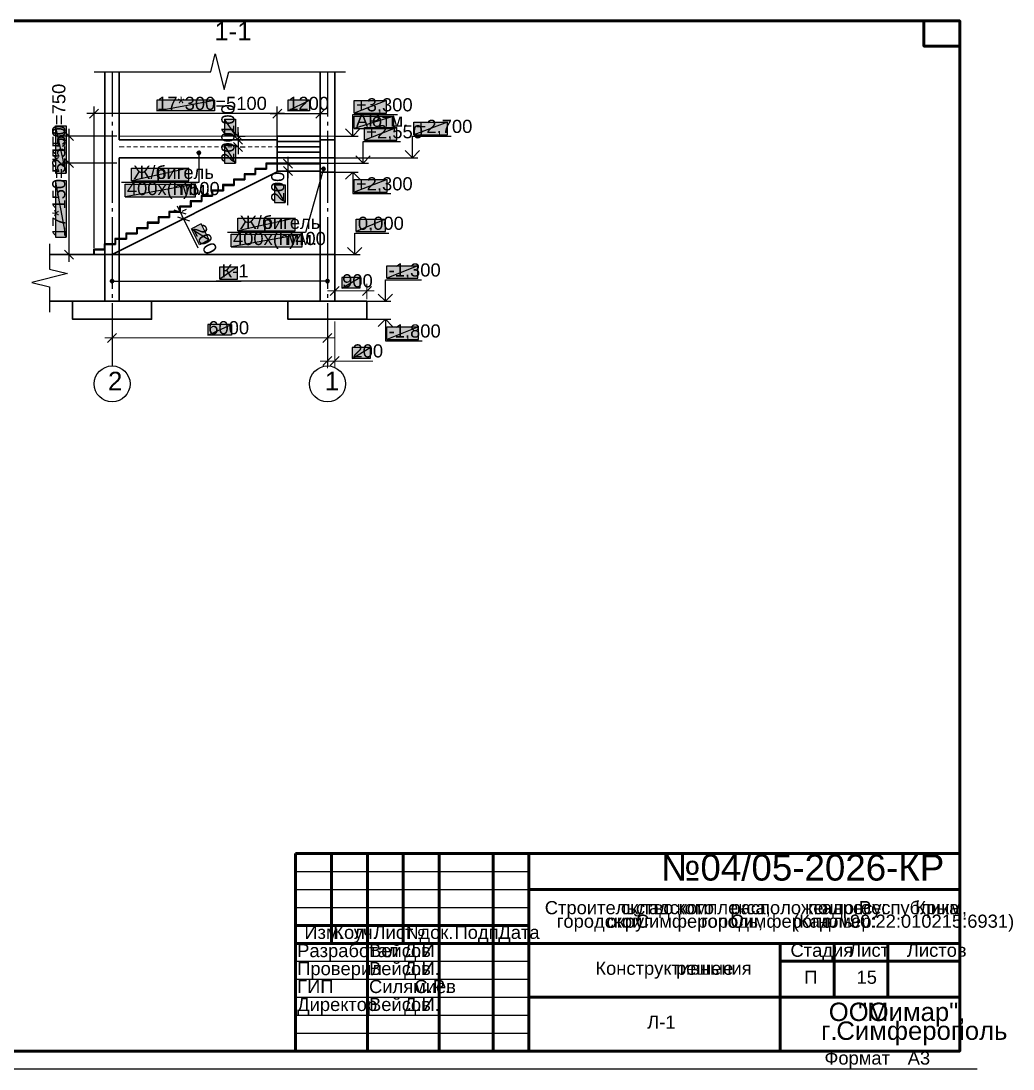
# Model space of a CAD drawing. Extents: x 8 to 21351, y 0 to 420.
# Drawn here: x 15186.2 to 15462.5, y 0.1 to 292.1 of the extents above; entities that cross this region are included whole.
import ezdxf

# ---------------------------------------------------------------- set-up
doc = ezdxf.new("R2010")
doc.units = 0
doc.styles.add('TEYPDFCAD_TEXT', font='arial.ttf')

msp = doc.modelspace()

# ---------------------------------------------------------------- hatches: boundary and pattern name
at = {"true_color": 0xffffff}
h = msp.add_hatch(color=0, dxfattribs=at)
h.paths.add_polyline_path([(15224.04, 270.02), (15224.04, 267.02), (15240.08, 270.02)])
h.paths.add_polyline_path([(15224.04, 267.02), (15240.08, 270.02), (15240.08, 267.02)])
h = msp.add_hatch(color=0, dxfattribs=at)
h.paths.add_polyline_path([(15260.53, 270.02), (15260.53, 267.02), (15266.58, 270.02)])
h.paths.add_polyline_path([(15260.53, 267.02), (15266.58, 270.02), (15266.58, 267.02)])
h = msp.add_hatch(color=0, dxfattribs=at)
h.paths.add_polyline_path([(15278.99, 269.88), (15288.03, 269.88), (15278.99, 266.36)])
h.paths.add_polyline_path([(15288.03, 269.88), (15278.99, 266.36), (15288.03, 266.36)])
h = msp.add_hatch(color=0, dxfattribs=at)
h.paths.add_polyline_path([(15195.8, 249.62), (15198.81, 249.62), (15195.8, 262.81)])
h.paths.add_polyline_path([(15198.81, 249.62), (15195.8, 262.81), (15198.81, 262.81)])
h = msp.add_hatch(color=0, dxfattribs=at)
h.paths.add_polyline_path([(15242.9, 260.24), (15245.9, 260.24), (15242.9, 264.69)])
h.paths.add_polyline_path([(15245.9, 260.24), (15242.9, 264.69), (15245.9, 264.69)])
h = msp.add_hatch(color=0, dxfattribs=at)
h.paths.add_polyline_path([(15278.99, 265.56), (15290.04, 265.56), (15278.99, 262.06)])
h.paths.add_polyline_path([(15290.04, 265.56), (15278.99, 262.06), (15290.04, 262.06)])
h = msp.add_hatch(color=0, dxfattribs=at)
h.paths.add_polyline_path([(15295.63, 263.86), (15305.02, 263.86), (15295.63, 260.37)])
h.paths.add_polyline_path([(15305.02, 263.86), (15295.63, 260.37), (15305.02, 260.37)])
h = msp.add_hatch(color=0, dxfattribs=at)
h.paths.add_polyline_path([(15281.87, 262.36), (15290.91, 262.36), (15281.87, 258.87)])
h.paths.add_polyline_path([(15290.91, 262.36), (15281.87, 258.87), (15290.91, 258.87)])
h = msp.add_hatch(color=0, dxfattribs=at)
h.paths.add_polyline_path([(15242.9, 252.48), (15245.9, 252.48), (15242.9, 257.45)])
h.paths.add_polyline_path([(15245.9, 252.48), (15242.9, 257.45), (15245.9, 257.45)])
h = msp.add_hatch(color=7)
h.paths.add_polyline_path([(15235.41, 255.67), (15235.3, 255.5), (15235.77, 255.31)])
h.paths.add_polyline_path([(15235.3, 255.5), (15235.77, 255.31), (15235.26, 255.31)])
h.paths.add_polyline_path([(15235.77, 255.31), (15235.26, 255.31), (15235.3, 255.12)])
h = msp.add_hatch(color=7)
h.paths.add_polyline_path([(15235.3, 255.12), (15235.41, 254.97), (15235.77, 255.31)])
h.paths.add_polyline_path([(15235.41, 254.97), (15235.77, 255.31), (15235.58, 254.87)])
h.paths.add_polyline_path([(15235.77, 255.31), (15235.58, 254.87), (15235.77, 254.83)])
h = msp.add_hatch(color=7)
h.paths.add_polyline_path([(15235.96, 255.78), (15235.77, 255.82), (15235.77, 255.31)])
h.paths.add_polyline_path([(15235.77, 255.82), (15235.77, 255.31), (15235.58, 255.78)])
h.paths.add_polyline_path([(15235.77, 255.31), (15235.58, 255.78), (15235.41, 255.67)])
h = msp.add_hatch(color=7)
h.paths.add_polyline_path([(15236.27, 255.31), (15236.23, 255.5), (15235.77, 255.31)])
h.paths.add_polyline_path([(15236.23, 255.5), (15235.77, 255.31), (15236.13, 255.67)])
h.paths.add_polyline_path([(15235.77, 255.31), (15236.13, 255.67), (15235.96, 255.78)])
h = msp.add_hatch(color=7)
h.paths.add_polyline_path([(15235.77, 254.83), (15235.96, 254.87), (15235.77, 255.31)])
h.paths.add_polyline_path([(15235.96, 254.87), (15235.77, 255.31), (15236.13, 254.97)])
h.paths.add_polyline_path([(15235.77, 255.31), (15236.13, 254.97), (15236.23, 255.12)])
for points in [[(15236.23, 255.12), (15236.27, 255.31), (15235.77, 255.31)], [(15270.94, 250.63), (15270.99, 250.82), (15270.48, 250.82)], [(15212.02, 219.41), (15212.06, 219.6), (15211.55, 219.6)], [(15272.02, 219.41), (15272.07, 219.6), (15271.56, 219.6)]]:
    msp.add_hatch(color=7).paths.add_polyline_path(points)
h = msp.add_hatch(color=7)
h.paths.add_polyline_path([(15270.14, 251.18), (15270.03, 251.02), (15270.48, 250.82)])
h.paths.add_polyline_path([(15270.03, 251.02), (15270.48, 250.82), (15269.99, 250.82)])
h.paths.add_polyline_path([(15270.48, 250.82), (15269.99, 250.82), (15270.03, 250.63)])
h = msp.add_hatch(color=7)
h.paths.add_polyline_path([(15270.67, 251.29), (15270.48, 251.31), (15270.48, 250.82)])
h.paths.add_polyline_path([(15270.48, 251.31), (15270.48, 250.82), (15270.29, 251.29)])
h.paths.add_polyline_path([(15270.48, 250.82), (15270.29, 251.29), (15270.14, 251.18)])
h = msp.add_hatch(color=7)
h.paths.add_polyline_path([(15270.99, 250.82), (15270.94, 251.02), (15270.48, 250.82)])
h.paths.add_polyline_path([(15270.94, 251.02), (15270.48, 250.82), (15270.84, 251.18)])
h.paths.add_polyline_path([(15270.48, 250.82), (15270.84, 251.18), (15270.67, 251.29)])
h = msp.add_hatch(color=0, dxfattribs=at)
h.paths.add_polyline_path([(15216.99, 251.06), (15232.95, 251.06), (15216.99, 247.54)])
h.paths.add_polyline_path([(15232.95, 251.06), (15216.99, 247.54), (15232.95, 247.54)])
h = msp.add_hatch(color=7)
h.paths.add_polyline_path([(15270.03, 250.63), (15270.14, 250.47), (15270.48, 250.82)])
h.paths.add_polyline_path([(15270.14, 250.47), (15270.48, 250.82), (15270.29, 250.36)])
h.paths.add_polyline_path([(15270.48, 250.82), (15270.29, 250.36), (15270.48, 250.32)])
h = msp.add_hatch(color=7)
h.paths.add_polyline_path([(15270.48, 250.32), (15270.67, 250.36), (15270.48, 250.82)])
h.paths.add_polyline_path([(15270.67, 250.36), (15270.48, 250.82), (15270.84, 250.47)])
h.paths.add_polyline_path([(15270.48, 250.82), (15270.84, 250.47), (15270.94, 250.63)])
h = msp.add_hatch(color=0, dxfattribs=at)
h.paths.add_polyline_path([(15195.8, 231.78), (15198.81, 231.78), (15195.8, 247.65)])
h.paths.add_polyline_path([(15198.81, 231.78), (15195.8, 247.65), (15198.81, 247.65)])
h = msp.add_hatch(color=0, dxfattribs=at)
h.paths.add_polyline_path([(15215.17, 246.55), (15234.77, 246.55), (15215.17, 243.06)])
h.paths.add_polyline_path([(15234.77, 246.55), (15215.17, 243.06), (15234.77, 243.06)])
h = msp.add_hatch(color=0, dxfattribs=at)
h.paths.add_polyline_path([(15256.78, 241.47), (15259.79, 241.47), (15256.78, 246.42)])
h.paths.add_polyline_path([(15259.79, 241.47), (15256.78, 246.42), (15259.79, 246.42)])
h = msp.add_hatch(color=0, dxfattribs=at)
h.paths.add_polyline_path([(15278.99, 247.86), (15288.22, 247.86), (15278.99, 244.37)])
h.paths.add_polyline_path([(15288.22, 247.86), (15278.99, 244.37), (15288.22, 244.37)])
h = msp.add_hatch(color=0, dxfattribs=at)
h.paths.add_polyline_path([(15246.62, 237.13), (15262.58, 237.13), (15246.62, 233.62)])
h.paths.add_polyline_path([(15262.58, 237.13), (15246.62, 233.62), (15262.58, 233.62)])
h = msp.add_hatch(color=0, dxfattribs=at)
h.paths.add_polyline_path([(15279.54, 236.85), (15287.69, 236.85), (15279.54, 233.36)])
h.paths.add_polyline_path([(15287.69, 236.85), (15279.54, 233.36), (15287.69, 233.36)])
h = msp.add_hatch(color=0, dxfattribs=at)
h.paths.add_polyline_path([(15236.38, 235.52), (15233.69, 234.17), (15238.6, 231.08)])
h.paths.add_polyline_path([(15233.69, 234.17), (15238.6, 231.08), (15235.91, 229.72)])
h = msp.add_hatch(color=0, dxfattribs=at)
h.paths.add_polyline_path([(15244.72, 232.62), (15264.49, 232.62), (15244.72, 229.13)])
h.paths.add_polyline_path([(15264.49, 232.62), (15244.72, 229.13), (15264.49, 229.13)])
h = msp.add_hatch(color=0, dxfattribs=at)
h.paths.add_polyline_path([(15241.57, 223.6), (15246.5, 223.6), (15241.57, 220.11)])
h.paths.add_polyline_path([(15246.5, 223.6), (15241.57, 220.11), (15246.5, 220.11)])
h = msp.add_hatch(color=0, dxfattribs=at)
h.paths.add_polyline_path([(15288.09, 223.86), (15296.77, 223.86), (15288.09, 220.37)])
h.paths.add_polyline_path([(15296.77, 223.86), (15288.09, 220.37), (15296.77, 220.37)])
h = msp.add_hatch(color=7)
h.paths.add_polyline_path([(15211.21, 219.96), (15211.09, 219.79), (15211.55, 219.6)])
h.paths.add_polyline_path([(15211.09, 219.79), (15211.55, 219.6), (15211.06, 219.6)])
h.paths.add_polyline_path([(15211.55, 219.6), (15211.06, 219.6), (15211.09, 219.41)])
h = msp.add_hatch(color=7)
h.paths.add_polyline_path([(15211.09, 219.41), (15211.21, 219.24), (15211.55, 219.6)])
h.paths.add_polyline_path([(15211.21, 219.24), (15211.55, 219.6), (15211.36, 219.14)])
h.paths.add_polyline_path([(15211.55, 219.6), (15211.36, 219.14), (15211.55, 219.1)])
h = msp.add_hatch(color=7)
h.paths.add_polyline_path([(15211.74, 220.07), (15211.55, 220.11), (15211.55, 219.6)])
h.paths.add_polyline_path([(15211.55, 220.11), (15211.55, 219.6), (15211.36, 220.07)])
h.paths.add_polyline_path([(15211.55, 219.6), (15211.36, 220.07), (15211.21, 219.96)])
h = msp.add_hatch(color=7)
h.paths.add_polyline_path([(15212.06, 219.6), (15212.02, 219.79), (15211.55, 219.6)])
h.paths.add_polyline_path([(15212.02, 219.79), (15211.55, 219.6), (15211.91, 219.96)])
h.paths.add_polyline_path([(15211.55, 219.6), (15211.91, 219.96), (15211.74, 220.07)])
h = msp.add_hatch(color=7)
h.paths.add_polyline_path([(15211.55, 219.1), (15211.74, 219.14), (15211.55, 219.6)])
h.paths.add_polyline_path([(15211.74, 219.14), (15211.55, 219.6), (15211.91, 219.24)])
h.paths.add_polyline_path([(15211.55, 219.6), (15211.91, 219.24), (15212.02, 219.41)])
h = msp.add_hatch(color=7)
h.paths.add_polyline_path([(15271.2, 219.96), (15271.09, 219.79), (15271.56, 219.6)])
h.paths.add_polyline_path([(15271.09, 219.79), (15271.56, 219.6), (15271.05, 219.6)])
h.paths.add_polyline_path([(15271.56, 219.6), (15271.05, 219.6), (15271.09, 219.41)])
h = msp.add_hatch(color=7)
h.paths.add_polyline_path([(15271.09, 219.41), (15271.2, 219.24), (15271.56, 219.6)])
h.paths.add_polyline_path([(15271.2, 219.24), (15271.56, 219.6), (15271.37, 219.14)])
h.paths.add_polyline_path([(15271.56, 219.6), (15271.37, 219.14), (15271.56, 219.1)])
h = msp.add_hatch(color=7)
h.paths.add_polyline_path([(15271.75, 220.07), (15271.56, 220.11), (15271.56, 219.6)])
h.paths.add_polyline_path([(15271.56, 220.11), (15271.56, 219.6), (15271.37, 220.07)])
h.paths.add_polyline_path([(15271.56, 219.6), (15271.37, 220.07), (15271.2, 219.96)])
h = msp.add_hatch(color=7)
h.paths.add_polyline_path([(15272.07, 219.6), (15272.02, 219.79), (15271.56, 219.6)])
h.paths.add_polyline_path([(15272.02, 219.79), (15271.56, 219.6), (15271.92, 219.96)])
h.paths.add_polyline_path([(15271.56, 219.6), (15271.92, 219.96), (15271.75, 220.07)])
h = msp.add_hatch(color=7)
h.paths.add_polyline_path([(15271.56, 219.1), (15271.75, 219.14), (15271.56, 219.6)])
h.paths.add_polyline_path([(15271.75, 219.14), (15271.56, 219.6), (15271.92, 219.24)])
h.paths.add_polyline_path([(15271.56, 219.6), (15271.92, 219.24), (15272.02, 219.41)])
h = msp.add_hatch(color=0, dxfattribs=at)
h.paths.add_polyline_path([(15275.58, 220.58), (15275.58, 217.57), (15280.55, 220.58)])
h.paths.add_polyline_path([(15275.58, 217.57), (15280.55, 220.58), (15280.55, 217.57)])
h = msp.add_hatch(color=0, dxfattribs=at)
h.paths.add_polyline_path([(15238.26, 207.52), (15238.26, 204.51), (15244.85, 207.52)])
h.paths.add_polyline_path([(15238.26, 204.51), (15244.85, 207.52), (15244.85, 204.51)])
h = msp.add_hatch(color=0, dxfattribs=at)
h.paths.add_polyline_path([(15288.09, 206.86), (15296.96, 206.86), (15288.09, 203.35)])
h.paths.add_polyline_path([(15296.96, 206.86), (15288.09, 203.35), (15296.96, 203.35)])
h = msp.add_hatch(color=0, dxfattribs=at)
h.paths.add_polyline_path([(15278.46, 201.06), (15278.46, 198.06), (15283.43, 201.06)])
h.paths.add_polyline_path([(15278.46, 198.06), (15283.43, 201.06), (15283.43, 198.06)])

# ---------------------------------------------------------------- linework, layer by layer
at = {"color": 7, "lineweight": 25}
for p, q in [((15239.07, 277.92), (15240.32, 282.93)), ((15240.32, 282.93), (15242.81, 272.92)), ((15206.56, 277.92), (15209.56, 277.92)), ((15209.56, 277.92), (15239.07, 277.92)), ((15242.81, 272.92), (15244.06, 277.92)), ((15244.06, 277.92), (15273.57, 277.92)), ((15273.57, 277.92), (15276.55, 277.92)), ((15259.56, 266.28), (15204.57, 266.28)), ((15207.8, 267.53), (15205.31, 265.01)), ((15206.56, 228.88), (15206.56, 268.27)), ((15255.56, 266.28), (15271.56, 266.28)), ((15256.32, 265.01), (15258.82, 267.53)), ((15258.82, 267.53), (15256.32, 265.01)), ((15257.57, 252.9), (15257.57, 268.27)), ((15257.57, 260.58), (15257.57, 268.27)), ((15268.32, 265.01), (15270.82, 267.53)), ((15269.57, 260.58), (15269.57, 268.27)), ((15278.59, 259.97), (15278.59, 265.96)), ((15278.59, 265.96), (15291.03, 265.96)), ((15212.93, 259.97), (15197.56, 259.97)), ((15200.8, 258.72), (15198.3, 261.22)), ((15199.55, 261.96), (15199.55, 250.47)), ((15245.4, 261.22), (15247.92, 258.72)), ((15247.92, 257.73), (15245.4, 260.22)), ((15247.92, 257.73), (15245.4, 260.22)), ((15246.46, 259.97), (15248.66, 259.97)), ((15246.67, 259.97), (15246.67, 262.47)), ((15246.67, 260.96), (15246.67, 254.97)), ((15246.67, 259.97), (15246.67, 258.97)), ((15273.57, 259.97), (15280.09, 259.97)), ((15276.6, 261.96), (15278.59, 259.97)), ((15278.59, 259.97), (15280.6, 261.96)), ((15295.22, 253.96), (15295.22, 259.97)), ((15295.22, 259.97), (15306.04, 259.97)), ((15245.4, 258.21), (15247.92, 255.71)), ((15246.46, 258.97), (15248.66, 258.97)), ((15246.67, 258.97), (15246.67, 256.46)), ((15247.28, 258.97), (15248.66, 258.97)), ((15247.28, 256.96), (15248.66, 256.96)), ((15281.46, 252.45), (15281.46, 258.47)), ((15281.46, 258.47), (15291.92, 258.47)), ((15199.55, 254.47), (15199.55, 224.96)), ((15235.77, 255.31), (15235.77, 247.06)), ((15260.55, 254.25), (15260.55, 248.26)), ((15279.48, 254.47), (15281.46, 252.45)), ((15281.46, 252.45), (15283.48, 254.47)), ((15293.23, 255.97), (15295.22, 253.96)), ((15295.22, 253.96), (15297.23, 255.97)), ((15212.93, 252.45), (15197.56, 252.45)), ((15212.93, 252.45), (15197.56, 252.45)), ((15200.8, 251.21), (15198.3, 253.7)), ((15198.3, 253.7), (15200.8, 251.21)), ((15269.57, 252.45), (15254.35, 252.45)), ((15254.35, 252.45), (15254.35, 250.97)), ((15261.8, 251.02), (15259.3, 253.51)), ((15259.3, 251.52), (15261.8, 249)), ((15261.17, 252.26), (15262.54, 252.26)), ((15269.57, 252.45), (15282.97, 252.45)), ((15273.57, 253.96), (15296.73, 253.96)), ((15251.37, 249.47), (15248.36, 249.47)), ((15248.36, 249.47), (15248.36, 247.97)), ((15254.35, 250.97), (15251.37, 250.97)), ((15251.37, 250.97), (15251.37, 249.47)), ((15260.55, 240.71), (15260.55, 250.25)), ((15261.17, 250.25), (15262.54, 250.25)), ((15270.48, 250.82), (15265.48, 233.13)), ((15273.57, 249.96), (15280.09, 249.96)), ((15278.59, 249.96), (15276.6, 247.97)), ((15278.59, 249.96), (15278.59, 243.97)), ((15280.6, 247.97), (15278.59, 249.96)), ((15235.77, 247.06), (15214.18, 247.06)), ((15245.35, 246.46), (15242.35, 246.46)), ((15242.35, 246.46), (15242.35, 244.96)), ((15248.36, 247.97), (15245.35, 247.97)), ((15245.35, 247.97), (15245.35, 246.46)), ((15239.36, 243.46), (15236.36, 243.46)), ((15236.36, 243.46), (15236.36, 241.96)), ((15242.35, 244.96), (15239.36, 244.96)), ((15239.36, 244.96), (15239.36, 243.46)), ((15278.59, 243.97), (15289.21, 243.97)), ((15229.67, 240.56), (15232.34, 235.18)), ((15233.35, 240.45), (15230.35, 240.45)), ((15230.35, 240.45), (15230.35, 238.97)), ((15231.11, 239.04), (15232.34, 239.65)), ((15236.36, 241.96), (15233.35, 241.96)), ((15233.35, 241.96), (15233.35, 240.45)), ((15227.36, 237.47), (15224.36, 237.47)), ((15224.36, 237.47), (15224.36, 235.97)), ((15230.35, 238.97), (15227.36, 238.97)), ((15227.36, 238.97), (15227.36, 237.47)), ((15232.23, 238.21), (15228.89, 239.31)), ((15229.78, 237.53), (15233.12, 236.41)), ((15235.58, 228.73), (15231.45, 236.98)), ((15232.02, 237.26), (15233.25, 237.87)), ((15221.35, 234.46), (15218.37, 234.46)), ((15218.37, 234.46), (15218.37, 232.96)), ((15224.36, 235.97), (15221.35, 235.97)), ((15221.35, 235.97), (15221.35, 234.46)), ((15215.36, 231.46), (15212.36, 231.46)), ((15212.36, 231.46), (15212.36, 229.95)), ((15218.37, 232.96), (15215.36, 232.96)), ((15215.36, 232.96), (15215.36, 231.46)), ((15265.48, 233.13), (15243.72, 233.13)), ((15279.14, 226.97), (15279.14, 232.96)), ((15279.14, 232.96), (15288.68, 232.96)), ((15194.17, 229.95), (15194.17, 226.97)), ((15198.3, 228.22), (15200.8, 225.7)), ((15209.35, 228.45), (15206.37, 228.45)), ((15206.37, 228.45), (15206.37, 226.97)), ((15212.36, 229.95), (15209.35, 229.95)), ((15209.35, 229.95), (15209.35, 228.45)), ((15277.13, 228.96), (15279.14, 226.97)), ((15279.14, 226.97), (15281.13, 228.96)), ((15194.17, 226.97), (15194.17, 222.95)), ((15205.92, 226.97), (15197.56, 226.97)), ((15273.57, 226.97), (15280.64, 226.97)), ((15194.17, 222.95), (15199.17, 221.7)), ((15199.17, 221.7), (15189.18, 219.2)), ((15189.18, 219.2), (15194.17, 217.95)), ((15211.55, 219.6), (15247.49, 219.6)), ((15247.49, 219.6), (15240.57, 219.6)), ((15271.56, 219.6), (15247.49, 219.6)), ((15287.69, 213.95), (15287.69, 219.96)), ((15287.69, 219.96), (15297.78, 219.96)), ((15194.17, 217.95), (15194.17, 213.95)), ((15194.17, 213.95), (15194.17, 210.95)), ((15282.57, 213.95), (15289.19, 213.95)), ((15285.7, 215.96), (15287.69, 213.95)), ((15287.69, 213.95), (15289.7, 215.96)), ((15282.57, 208.96), (15289.19, 208.96)), ((15287.69, 208.96), (15285.7, 206.95)), ((15287.69, 208.96), (15287.69, 202.95)), ((15289.7, 206.95), (15287.69, 208.96)), ((15287.69, 202.95), (15297.95, 202.95))]:
    msp.add_line(p, q, dxfattribs=at)
at = {"lineweight": 30}
for p, q in [((15209.56, 277.92), (15209.56, 227.03)), ((15213.56, 258.97), (15213.56, 277.92)), ((15269.57, 277.92), (15269.57, 258.97)), ((15273.57, 226.97), (15273.57, 277.92)), ((15269.57, 255.97), (15269.57, 226.97)), ((15213.56, 227.03), (15213.56, 253.96)), ((15194.17, 226.97), (15273.57, 226.97)), ((15209.56, 227.03), (15213.56, 227.03)), ((15269.57, 226.97), (15273.57, 226.97)), ((15273.57, 226.97), (15273.57, 213.95))]:
    msp.add_line(p, q, dxfattribs=at)
at = {"lineweight": 25}
for p, q in [((15211.55, 277.92), (15211.55, 265.43)), ((15271.56, 277.92), (15271.56, 265.43)), ((15211.55, 263.93), (15211.55, 262.93)), ((15271.56, 263.93), (15271.56, 262.93)), ((15211.55, 261.43), (15211.55, 241.43)), ((15271.56, 261.43), (15271.56, 241.43)), ((15211.55, 239.92), (15211.55, 238.93)), ((15271.56, 239.92), (15271.56, 238.93)), ((15211.55, 237.43), (15211.55, 217.42)), ((15271.56, 237.43), (15271.56, 217.42)), ((15211.55, 215.92), (15211.55, 214.93)), ((15211.55, 213.42), (15211.55, 200.94)), ((15271.56, 215.92), (15271.56, 214.93)), ((15271.56, 213.42), (15271.56, 200.94)), ((15211.55, 200.94), (15211.55, 195.92)), ((15271.56, 200.94), (15271.56, 195.92)), ((15262.69, 55.08), (15327.69, 55.08)), ((15262.69, 50.06), (15327.69, 50.06)), ((15262.69, 45.06), (15327.69, 45.06)), ((15262.69, 30.08), (15327.69, 30.08)), ((15262.69, 25.06), (15327.69, 25.06)), ((15262.69, 20.07), (15327.69, 20.07)), ((15262.69, 15.07), (15327.69, 15.07)), ((15262.69, 10.08), (15327.69, 10.08)), ((15452.58, 0.06), (15032.69, 0.06))]:
    msp.add_line(p, q, dxfattribs=at)
at = {"color": 0, "lineweight": 0, "true_color": 0xffffff}
for p, q in [((15278.99, 266.36), (15288.03, 266.36)), ((15278.99, 262.06), (15290.04, 262.06)), ((15295.63, 260.37), (15305.02, 260.37)), ((15281.87, 258.87), (15290.91, 258.87)), ((15216.99, 247.54), (15232.95, 247.54)), ((15215.17, 243.06), (15234.77, 243.06)), ((15278.99, 244.37), (15288.22, 244.37)), ((15246.62, 233.62), (15262.58, 233.62)), ((15279.54, 233.36), (15287.69, 233.36)), ((15244.72, 229.13), (15264.49, 229.13)), ((15241.57, 220.11), (15246.5, 220.11)), ((15288.09, 220.37), (15296.77, 220.37)), ((15288.09, 203.35), (15296.96, 203.35))]:
    msp.add_line(p, q, dxfattribs=at)
at = {"color": 7, "lineweight": 5}
for p, q in [((15213.56, 259.97), (15273.57, 259.97)), ((15213.56, 256.96), (15214.94, 256.96)), ((15215.68, 256.96), (15216.8, 256.96)), ((15217.56, 256.96), (15218.68, 256.96)), ((15219.43, 256.96), (15220.55, 256.96)), ((15221.31, 256.96), (15222.43, 256.96)), ((15223.17, 256.96), (15224.31, 256.96)), ((15225.06, 256.96), (15226.18, 256.96)), ((15226.94, 256.96), (15228.06, 256.96)), ((15228.8, 256.96), (15229.92, 256.96)), ((15230.69, 256.96), (15231.81, 256.96)), ((15232.55, 256.96), (15233.69, 256.96)), ((15234.43, 256.96), (15235.55, 256.96)), ((15236.32, 256.96), (15237.44, 256.96)), ((15238.18, 256.96), (15239.3, 256.96)), ((15240.06, 256.96), (15241.18, 256.96)), ((15241.93, 256.96), (15243.07, 256.96)), ((15243.81, 256.96), (15244.93, 256.96)), ((15245.69, 256.96), (15246.81, 256.96)), ((15247.56, 256.96), (15248.68, 256.96)), ((15249.44, 256.96), (15250.56, 256.96)), ((15251.3, 256.96), (15252.42, 256.96)), ((15253.19, 256.96), (15254.31, 256.96)), ((15255.07, 256.96), (15256.19, 256.96)), ((15256.93, 256.96), (15258.05, 256.96)), ((15258.82, 256.96), (15259.94, 256.96)), ((15260.68, 256.96), (15261.8, 256.96)), ((15262.56, 256.96), (15263.68, 256.96)), ((15264.43, 256.96), (15265.57, 256.96)), ((15266.31, 256.96), (15267.43, 256.96)), ((15268.19, 256.96), (15269.57, 256.96)), ((15271.56, 216.83), (15284.56, 216.83)), ((15274.82, 218.08), (15272.32, 215.58)), ((15273.57, 214.59), (15273.57, 218.82)), ((15281.32, 215.58), (15283.81, 218.08)), ((15282.57, 214.59), (15282.57, 218.82)), ((15271.56, 208.32), (15271.56, 195.3)), ((15273.57, 208.32), (15273.57, 195.3)), ((15272.81, 198.56), (15270.31, 196.05)), ((15272.32, 196.05), (15274.82, 198.56)), ((15269.57, 197.29), (15275.56, 197.29)), ((15284.17, 197.29), (15273.57, 197.29))]:
    msp.add_line(p, q, dxfattribs=at)
at = {"color": 7, "lineweight": 30}
for p, q in [((15257.57, 252.45), (15257.57, 259.97)), ((15257.57, 259.97), (15269.57, 259.97)), ((15269.57, 259.97), (15269.57, 252.45)), ((15213.56, 258.97), (15257.57, 258.97)), ((15257.57, 258.47), (15269.57, 258.47)), ((15257.57, 256.96), (15269.57, 256.96)), ((15257.57, 255.46), (15269.57, 255.46)), ((15213.56, 253.96), (15269.57, 253.96)), ((15257.57, 252.26), (15254.56, 252.26)), ((15254.56, 252.26), (15254.56, 250.76)), ((15257.57, 253.96), (15269.57, 253.96)), ((15257.57, 250.25), (15257.57, 252.26)), ((15257.57, 252.26), (15269.57, 252.26)), ((15257.57, 250.02), (15211.55, 227.03)), ((15251.56, 249.26), (15248.55, 249.26)), ((15248.55, 249.26), (15248.55, 247.76)), ((15254.56, 250.76), (15251.56, 250.76)), ((15251.56, 250.76), (15251.56, 249.26)), ((15269.57, 250.25), (15257.57, 250.25)), ((15257.57, 250.25), (15257.57, 250.02)), ((15245.57, 246.25), (15242.56, 246.25)), ((15242.56, 246.25), (15242.56, 244.77)), ((15248.55, 247.76), (15245.57, 247.76)), ((15245.57, 247.76), (15245.57, 246.25)), ((15239.55, 243.27), (15236.55, 243.27)), ((15236.55, 243.27), (15236.55, 241.77)), ((15242.56, 244.77), (15239.55, 244.77)), ((15239.55, 244.77), (15239.55, 243.27)), ((15233.56, 240.26), (15230.56, 240.26)), ((15230.56, 240.26), (15230.56, 238.76)), ((15236.55, 241.77), (15233.56, 241.77)), ((15233.56, 241.77), (15233.56, 240.26)), ((15227.55, 237.26), (15224.55, 237.26)), ((15224.55, 237.26), (15224.55, 235.75)), ((15230.56, 238.76), (15227.55, 238.76)), ((15227.55, 238.76), (15227.55, 237.26)), ((15221.56, 234.25), (15218.56, 234.25)), ((15218.56, 234.25), (15218.56, 232.77)), ((15224.55, 235.75), (15221.56, 235.75)), ((15221.56, 235.75), (15221.56, 234.25)), ((15215.55, 231.27), (15212.55, 231.27)), ((15212.55, 231.27), (15212.55, 229.76)), ((15218.56, 232.77), (15215.55, 232.77)), ((15215.55, 232.77), (15215.55, 231.27)), ((15209.56, 228.26), (15206.56, 228.26)), ((15206.56, 228.26), (15206.56, 226.97)), ((15212.55, 229.76), (15209.56, 229.76)), ((15209.56, 229.76), (15209.56, 228.26)), ((15209.56, 226.97), (15209.56, 213.95)), ((15213.56, 226.97), (15213.56, 213.95)), ((15269.57, 226.97), (15269.57, 213.95)), ((15194.17, 213.95), (15273.57, 213.95))]:
    msp.add_line(p, q, dxfattribs=at)
at = {"lineweight": 5}
for p, q in [((15212.8, 205.02), (15210.3, 202.5)), ((15211.55, 204.39), (15211.55, 205.76)), ((15270.31, 202.5), (15272.81, 205.02)), ((15271.56, 204.39), (15271.56, 205.76)), ((15273.57, 203.77), (15209.56, 203.77))]:
    msp.add_line(p, q, dxfattribs=at)
at = {"lineweight": 60}
for p, q in [((15262.69, 60.07), (15447.69, 60.07)), ((15262.69, 5.06), (15262.69, 60.07)), ((15272.7, 60.07), (15272.7, 35.07)), ((15282.69, 60.07), (15282.69, 5.06)), ((15292.68, 60.07), (15292.68, 35.07)), ((15302.69, 60.07), (15302.69, 5.06)), ((15317.7, 60.07), (15317.7, 5.06)), ((15327.69, 5.06), (15327.69, 60.07)), ((15447.69, 5.06), (15447.69, 60.07)), ((15327.69, 50.06), (15447.69, 50.06)), ((15262.69, 40.07), (15327.69, 40.07)), ((15262.69, 35.07), (15447.69, 35.07)), ((15397.69, 35.07), (15397.69, 5.06)), ((15412.7, 35.07), (15412.7, 20.07)), ((15427.68, 35.07), (15427.68, 20.07)), ((15397.69, 30.08), (15447.69, 30.08)), ((15327.69, 20.07), (15447.69, 20.07)), ((15262.69, 5.06), (15447.69, 5.06))]:
    msp.add_line(p, q, dxfattribs=at)
for points in [[(15052.7, 5.06), (15447.69, 5.06), (15447.69, 292.06), (15052.7, 292.06)], [(15447.69, 285.05), (15447.69, 292.06), (15437.7, 292.06), (15437.7, 285.05)]]:
    msp.add_lwpolyline(points, close=True, dxfattribs=at)
at = {"color": 0, "true_color": 0xffffff}
for points in [[(15224.04, 270.02), (15224.04, 267.02), (15240.08, 270.02)], [(15224.04, 267.02), (15240.08, 270.02), (15240.08, 267.02)], [(15260.53, 270.02), (15260.53, 267.02), (15266.58, 270.02)], [(15260.53, 267.02), (15266.58, 270.02), (15266.58, 267.02)], [(15278.99, 269.88), (15288.03, 269.88), (15278.99, 266.36)], [(15288.03, 269.88), (15278.99, 266.36), (15288.03, 266.36)], [(15195.8, 249.62), (15198.81, 249.62), (15195.8, 262.81)], [(15198.81, 249.62), (15195.8, 262.81), (15198.81, 262.81)], [(15242.9, 260.24), (15245.9, 260.24), (15242.9, 264.69)], [(15245.9, 260.24), (15242.9, 264.69), (15245.9, 264.69)], [(15278.99, 265.56), (15290.04, 265.56), (15278.99, 262.06)], [(15290.04, 265.56), (15278.99, 262.06), (15290.04, 262.06)], [(15295.63, 263.86), (15305.02, 263.86), (15295.63, 260.37)], [(15305.02, 263.86), (15295.63, 260.37), (15305.02, 260.37)], [(15281.87, 262.36), (15290.91, 262.36), (15281.87, 258.87)], [(15290.91, 262.36), (15281.87, 258.87), (15290.91, 258.87)], [(15242.9, 252.48), (15245.9, 252.48), (15242.9, 257.45)], [(15245.9, 252.48), (15242.9, 257.45), (15245.9, 257.45)], [(15216.99, 251.06), (15232.95, 251.06), (15216.99, 247.54)], [(15232.95, 251.06), (15216.99, 247.54), (15232.95, 247.54)], [(15195.8, 231.78), (15198.81, 231.78), (15195.8, 247.65)], [(15198.81, 231.78), (15195.8, 247.65), (15198.81, 247.65)], [(15215.17, 246.55), (15234.77, 246.55), (15215.17, 243.06)], [(15234.77, 246.55), (15215.17, 243.06), (15234.77, 243.06)], [(15256.78, 241.47), (15259.79, 241.47), (15256.78, 246.42)], [(15259.79, 241.47), (15256.78, 246.42), (15259.79, 246.42)], [(15278.99, 247.86), (15288.22, 247.86), (15278.99, 244.37)], [(15288.22, 247.86), (15278.99, 244.37), (15288.22, 244.37)], [(15246.62, 237.13), (15262.58, 237.13), (15246.62, 233.62)], [(15262.58, 237.13), (15246.62, 233.62), (15262.58, 233.62)], [(15279.54, 236.85), (15287.69, 236.85), (15279.54, 233.36)], [(15287.69, 236.85), (15279.54, 233.36), (15287.69, 233.36)], [(15236.38, 235.52), (15233.69, 234.17), (15238.6, 231.08)], [(15233.69, 234.17), (15238.6, 231.08), (15235.91, 229.72)], [(15244.72, 232.62), (15264.49, 232.62), (15244.72, 229.13)], [(15264.49, 232.62), (15244.72, 229.13), (15264.49, 229.13)], [(15241.57, 223.6), (15246.5, 223.6), (15241.57, 220.11)], [(15246.5, 223.6), (15241.57, 220.11), (15246.5, 220.11)], [(15288.09, 223.86), (15296.77, 223.86), (15288.09, 220.37)], [(15296.77, 223.86), (15288.09, 220.37), (15296.77, 220.37)], [(15275.58, 220.58), (15275.58, 217.57), (15280.55, 220.58)], [(15275.58, 217.57), (15280.55, 220.58), (15280.55, 217.57)], [(15238.26, 207.52), (15238.26, 204.51), (15244.85, 207.52)], [(15238.26, 204.51), (15244.85, 207.52), (15244.85, 204.51)], [(15288.09, 206.86), (15296.96, 206.86), (15288.09, 203.35)], [(15296.96, 206.86), (15288.09, 203.35), (15296.96, 203.35)], [(15278.46, 201.06), (15278.46, 198.06), (15283.43, 201.06)], [(15278.46, 198.06), (15283.43, 201.06), (15283.43, 198.06)]]:
    msp.add_lwpolyline(points, close=True, dxfattribs=at)
at = {"color": 7, "lineweight": 30}
for points in [[(15269.57, 258.97), (15273.57, 258.97), (15273.57, 253.96), (15269.57, 253.96)], [(15269.57, 253.96), (15273.57, 253.96), (15273.57, 249.96), (15269.57, 249.96)], [(15200.57, 213.95), (15200.57, 208.96), (15222.56, 208.96), (15222.56, 213.95)], [(15260.55, 213.95), (15260.55, 208.96), (15282.57, 208.96), (15282.57, 213.95)]]:
    msp.add_lwpolyline(points, close=True, dxfattribs=at)
at = {"color": 7}
for points in [[(15235.3, 255.5), (15235.77, 255.31), (15235.26, 255.31)], [(15235.77, 255.31), (15235.26, 255.31), (15235.3, 255.12)], [(15235.41, 255.67), (15235.3, 255.5), (15235.77, 255.31)], [(15235.3, 255.12), (15235.41, 254.97), (15235.77, 255.31)], [(15235.77, 255.31), (15235.58, 255.78), (15235.41, 255.67)], [(15235.41, 254.97), (15235.77, 255.31), (15235.58, 254.87)], [(15235.77, 255.82), (15235.77, 255.31), (15235.58, 255.78)], [(15235.77, 255.31), (15235.58, 254.87), (15235.77, 254.83)], [(15235.96, 255.78), (15235.77, 255.82), (15235.77, 255.31)], [(15235.77, 255.31), (15236.13, 255.67), (15235.96, 255.78)], [(15236.23, 255.5), (15235.77, 255.31), (15236.13, 255.67)], [(15236.27, 255.31), (15236.23, 255.5), (15235.77, 255.31)], [(15235.77, 254.83), (15235.96, 254.87), (15235.77, 255.31)], [(15235.96, 254.87), (15235.77, 255.31), (15236.13, 254.97)], [(15235.77, 255.31), (15236.13, 254.97), (15236.23, 255.12)], [(15236.23, 255.12), (15236.27, 255.31), (15235.77, 255.31)], [(15270.14, 251.18), (15270.03, 251.02), (15270.48, 250.82)], [(15270.48, 250.82), (15270.29, 251.29), (15270.14, 251.18)], [(15270.48, 251.31), (15270.48, 250.82), (15270.29, 251.29)], [(15270.67, 251.29), (15270.48, 251.31), (15270.48, 250.82)], [(15270.48, 250.82), (15270.84, 251.18), (15270.67, 251.29)], [(15270.94, 251.02), (15270.48, 250.82), (15270.84, 251.18)], [(15270.03, 251.02), (15270.48, 250.82), (15269.99, 250.82)], [(15270.48, 250.82), (15269.99, 250.82), (15270.03, 250.63)], [(15270.03, 250.63), (15270.14, 250.47), (15270.48, 250.82)], [(15270.14, 250.47), (15270.48, 250.82), (15270.29, 250.36)], [(15270.48, 250.82), (15270.29, 250.36), (15270.48, 250.32)], [(15270.99, 250.82), (15270.94, 251.02), (15270.48, 250.82)], [(15270.48, 250.32), (15270.67, 250.36), (15270.48, 250.82)], [(15270.67, 250.36), (15270.48, 250.82), (15270.84, 250.47)], [(15270.48, 250.82), (15270.84, 250.47), (15270.94, 250.63)], [(15270.94, 250.63), (15270.99, 250.82), (15270.48, 250.82)], [(15211.09, 219.79), (15211.55, 219.6), (15211.06, 219.6)], [(15211.55, 219.6), (15211.06, 219.6), (15211.09, 219.41)], [(15211.21, 219.96), (15211.09, 219.79), (15211.55, 219.6)], [(15211.09, 219.41), (15211.21, 219.24), (15211.55, 219.6)], [(15211.55, 219.6), (15211.36, 220.07), (15211.21, 219.96)], [(15211.21, 219.24), (15211.55, 219.6), (15211.36, 219.14)], [(15211.55, 220.11), (15211.55, 219.6), (15211.36, 220.07)], [(15211.55, 219.6), (15211.36, 219.14), (15211.55, 219.1)], [(15211.74, 220.07), (15211.55, 220.11), (15211.55, 219.6)], [(15211.55, 219.6), (15211.91, 219.96), (15211.74, 220.07)], [(15212.02, 219.79), (15211.55, 219.6), (15211.91, 219.96)], [(15212.06, 219.6), (15212.02, 219.79), (15211.55, 219.6)], [(15211.55, 219.1), (15211.74, 219.14), (15211.55, 219.6)], [(15211.74, 219.14), (15211.55, 219.6), (15211.91, 219.24)], [(15211.55, 219.6), (15211.91, 219.24), (15212.02, 219.41)], [(15212.02, 219.41), (15212.06, 219.6), (15211.55, 219.6)], [(15271.09, 219.79), (15271.56, 219.6), (15271.05, 219.6)], [(15271.56, 219.6), (15271.05, 219.6), (15271.09, 219.41)], [(15271.2, 219.96), (15271.09, 219.79), (15271.56, 219.6)], [(15271.09, 219.41), (15271.2, 219.24), (15271.56, 219.6)], [(15271.56, 219.6), (15271.37, 220.07), (15271.2, 219.96)], [(15271.2, 219.24), (15271.56, 219.6), (15271.37, 219.14)], [(15271.56, 220.11), (15271.56, 219.6), (15271.37, 220.07)], [(15271.56, 219.6), (15271.37, 219.14), (15271.56, 219.1)], [(15271.75, 220.07), (15271.56, 220.11), (15271.56, 219.6)], [(15271.56, 219.6), (15271.92, 219.96), (15271.75, 220.07)], [(15272.02, 219.79), (15271.56, 219.6), (15271.92, 219.96)], [(15272.07, 219.6), (15272.02, 219.79), (15271.56, 219.6)], [(15271.56, 219.1), (15271.75, 219.14), (15271.56, 219.6)], [(15271.75, 219.14), (15271.56, 219.6), (15271.92, 219.24)], [(15271.56, 219.6), (15271.92, 219.24), (15272.02, 219.41)], [(15272.02, 219.41), (15272.07, 219.6), (15271.56, 219.6)]]:
    msp.add_lwpolyline(points, close=True, dxfattribs=at)
at = {"lineweight": 25}
for centre in [(15211.56, 190.93), (15271.57, 190.93)]:
    msp.add_circle(centre, 5.01, dxfattribs=at)

# ---------------------------------------------------------------- texts
at = {"color": 7, "style": 'TEYPDFCAD_TEXT'}
for s, height, p in [('1-1', 5.126, (15240.06, 286.66)), ('17*300=5100', 3.6618, (15224.1, 267.27)), ('1200', 3.662, (15260.62, 267.27)), ('+3,300', 3.662, (15279.5, 266.87)), ('АР', 3.662, (15279.5, 262.57)), ('+2,550', 3.662, (15282.37, 259.36)), ('отм.', 3.662, (15283.94, 262.57)), ('+2,700', 3.662, (15296.13, 260.86)), ('Ж/б', 3.662, (15217.5, 248.05)), ('ригель', 3.662, (15223.87, 248.05)), ('+2,300', 3.662, (15279.5, 244.86)), ('400х(h)500', 3.662, (15215.68, 243.54)), ('мм.', 3.662, (15230.45, 243.54)), ('Ж/б', 3.662, (15247.13, 234.12)), ('ригель', 3.662, (15253.51, 234.12)), ('0,000', 3.662, (15280.03, 233.87)), ('400х(h)400', 3.662, (15245.23, 229.62)), ('мм.', 3.662, (15260.18, 229.62)), ('К-1', 3.662, (15242.07, 220.6)), ('-1,300', 3.662, (15288.6, 220.85)), ('900', 3.662, (15275.64, 217.83)), ('6000', 3.662, (15238.35, 204.77)), ('-1,800', 3.662, (15288.6, 203.86)), ('200', 3.662, (15278.52, 198.31)), ('2', 5.13, (15210.43, 189.19)), ('1', 5.13, (15270.82, 189.19)), ('№04/05-2026-КР', 7.3201, (15364.48, 52.56)), ('Строительство', 3.6583, (15332.1, 43.2)), ('Республика', 3.658, (15419.6, 43.2)), ('Крым,', 3.658, (15435.3, 43.2)), ('складского', 3.658, (15353.3, 43.2)), ('комплекса,', 3.658, (15368.82, 43.2)), ('расположенного', 3.6583, (15383.81, 43.2)), ('по', 3.658, (15405.4, 43.2)), ('адресу:', 3.658, (15409.27, 43.2)), ('городской', 3.658, (15335.42, 39.43)), ('округ', 3.658, (15349.3, 39.43)), ('Симферополь,', 3.6583, (15357.45, 39.43)), ('город', 3.658, (15375.62, 39.43)), ('Симферополь', 3.6583, (15383.78, 39.43)), ('(Кад.', 3.658, (15401.23, 39.43)), ('номер:', 3.658, (15408.24, 39.43)), ('90:22:010215:6931)', 3.6583, (15417.1, 39.43)), ('Изм.', 3.658, (15265.12, 36.32)), ('Кол.', 3.658, (15273.19, 36.32)), ('уч.', 3.658, (15278.92, 36.32)), ('Лист', 3.658, (15284.39, 36.32)), ('№', 3.66, (15293.32, 36.32)), ('док.', 3.658, (15297.17, 36.32)), ('Подп.', 3.658, (15306.95, 36.32)), ('Дата', 3.658, (15319.16, 36.32)), ('Разработал', 3.658, (15263.13, 31.24)), ('Вейсов', 3.658, (15283.14, 31.24)), ('Стадия', 3.658, (15400.53, 31.33)), ('Д.И', 3.658, (15292.9, 31.24)), ('Лист', 3.658, (15416.89, 31.33)), ('Листов', 3.658, (15432.95, 31.33)), ('Проверил', 3.658, (15263.13, 26.23)), ('Вейсов', 3.658, (15283.14, 26.23)), ('Д.И.', 3.658, (15292.9, 26.23)), ('Конструктивные', 3.6583, (15346.19, 26.31)), ('решения', 3.658, (15368.65, 26.31)), ('П', 3.66, (15404.38, 23.81)), ('15', 3.658, (15418.94, 23.81)), ('ГИП', 3.658, (15263.13, 21.23)), ('Силямиев', 3.658, (15283.14, 21.23)), ('С.Р.', 3.658, (15295.76, 21.23)), ('Директор', 3.658, (15263.13, 16.23)), ('Вейсов', 3.658, (15283.14, 16.23)), ('Д.И.', 3.658, (15292.9, 16.23)), ('ООО', 5.122, (15411.2, 13.44)), ('"Мимар",', 5.122, (15419.37, 13.44)), ('Л-1', 3.658, (15360.63, 11.32)), ('г.', 5.122, (15409.06, 8.19)), ('Симферополь', 5.1223, (15413.31, 8.19)), ('Формат', 3.658, (15409.99, 1.31)), ('A3', 3.658, (15433.19, 1.31))]:
    msp.add_text(s, height=height, dxfattribs=at).set_placement(p)
for s, height, rotation, p in [('5*150=750', 3.662, 90, (15198.55, 249.68)), ('100', 3.662, 90, (15245.65, 260.33)), ('17*150=2550', 3.6618, 90, (15198.55, 231.84)), ('200', 3.662, 90, (15245.65, 252.54)), ('200', 3.662, 90, (15259.54, 241.53)), ('200', 3.662, -63.4352, (15233.95, 234.23))]:
    msp.add_text(s, height=height, rotation=rotation, dxfattribs=at).set_placement(p)

doc.saveas('drawing.dxf')
